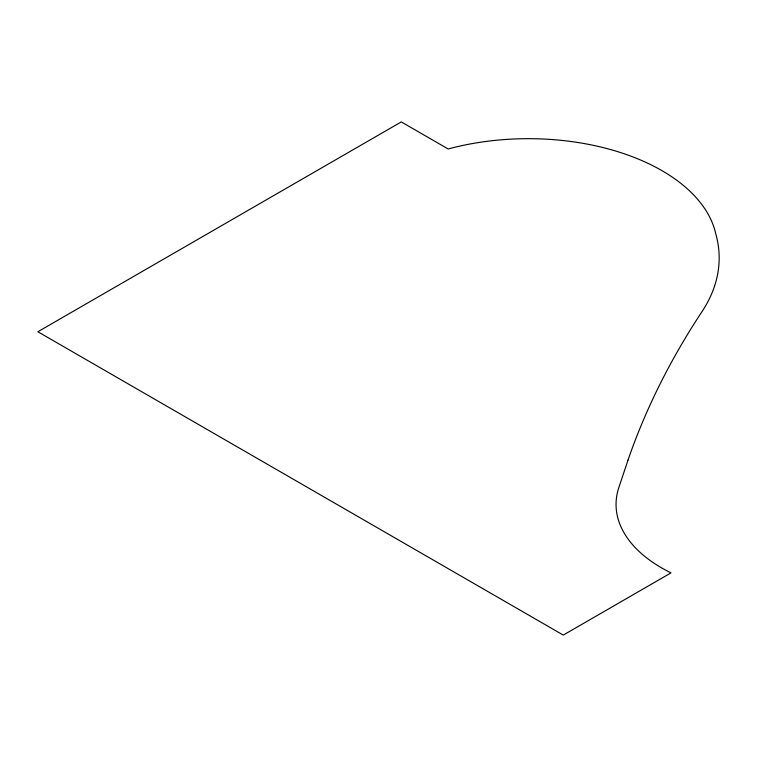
<?xml version="1.0" encoding="UTF-8"?>
<svg xmlns="http://www.w3.org/2000/svg" width="757" height="757" viewBox="0 0 757 757"><rect width="100%" height="100%" fill="white"/><g stroke="black" fill="none" stroke-linecap="round" stroke-linejoin="round"><path stroke-width="1.14" d="M627.988 460.142L618.857 487.48A155.308 89.667 0 0 0 671.014 572.869L563.265 635.085L37.85 331.746L401.286 121.915L448.163 148.978A189.004 109.122 0 0 1 715.706 233.582A260.039 150.132 0 0 1 703.244 309.698A1600.563 924.07 0 0 0 627.988 460.142"/></g></svg>
